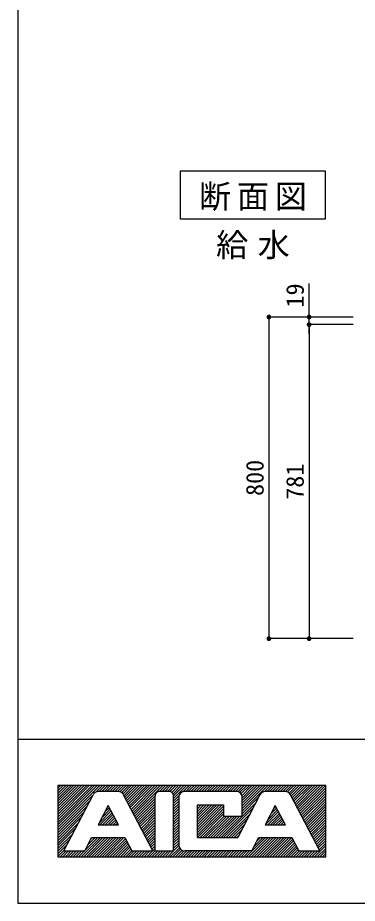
# Model space of a CAD drawing. Units: millimetres on the paper, scale 1:20. Extents: x -205 to 195, y -144 to 136.
# Drawn here: x -205 to -162.7, y -143.5 to -33.4 of the extents above; entities that cross this region are included whole.
import ezdxf
from ezdxf.enums import TextEntityAlignment as Align

# ---------------------------------------------------------------- set-up
doc = ezdxf.new("R2010")
doc.units = ezdxf.units.MM
for name, color, linetype in [('0-3_3', 4, 'Continuous'), ('0-B_11', 6, 'Continuous'), ('0-C_12', 7, 'Continuous')]:
    doc.layers.add(name, color=color, linetype=linetype)
doc.styles.add('ＭＳ ゴシック', font='')
doc.styles.get('ＭＳ ゴシック').set_extended_font_data('MS Gothic')

msp = doc.modelspace()

# ---------------------------------------------------------------- hatches: boundary and pattern name
at = {"layer": '0-3_3'}
for points in [[(-173.435, -70.592, 1), (-174.035, -70.592, 1)], [(-168.435, -70.592, 1), (-169.035, -70.592, 1)], [(-168.435, -71.542, 1), (-169.035, -71.542, 1)], [(-168.435, -71.542, 1), (-169.035, -71.542, 1)], [(-173.435, -110.592, 1), (-174.035, -110.592, 1)], [(-168.435, -110.592, 1), (-169.035, -110.592, 1)]]:
    msp.add_hatch(color=132, dxfattribs=at).paths.add_polyline_path(points)

# ---------------------------------------------------------------- linework, layer by layer
for p, q in [((-168.735, -72.742), (-168.735, -66.406)), ((-163.235, -70.592), (-173.735, -70.592)), ((-173.735, -70.592), (-173.735, -110.592)), ((-163.235, -70.592), (-168.735, -70.592)), ((-163.235, -71.542), (-168.735, -71.542)), ((-163.235, -71.542), (-168.735, -71.542)), ((-168.735, -71.542), (-168.735, -110.592)), ((-163.235, -110.592), (-173.735, -110.592)), ((-163.235, -110.592), (-168.735, -110.592))]:
    msp.add_line(p, q, dxfattribs=at)
msp.add_lwpolyline([(-184.72, -52.421), (-166.72, -52.421), (-166.72, -58.421), (-184.72, -58.421)], close=True, dxfattribs=at)
at = {"layer": '0-B_11'}
for p, q in [((-205, 136.5), (-205, -143.5)), ((-205, -123.092), (195, -123.092)), ((-205, -143.5), (195, -143.5))]:
    msp.add_line(p, q, dxfattribs=at)
at = {"layer": '0-C_12'}
for p, q in [((-200, -129.187), (-199.677, -128.864)), ((-200, -129.519), (-199.344, -128.864)), ((-200, -129.843), (-199.021, -128.864)), ((-200, -130.166), (-198.698, -128.864)), ((-200, -130.498), (-198.366, -128.864)), ((-200, -130.821), (-198.042, -128.864)), ((-200, -131.144), (-197.719, -128.864)), ((-200, -131.477), (-197.387, -128.864)), ((-200, -131.8), (-197.064, -128.864)), ((-200, -132.132), (-196.731, -128.864)), ((-200, -132.456), (-196.408, -128.864)), ((-200, -132.779), (-196.085, -128.864)), ((-200, -133.111), (-195.752, -128.864)), ((-200, -133.434), (-195.429, -128.864)), ((-200, -133.758), (-195.106, -128.864)), ((-200, -134.09), (-194.774, -128.864)), ((-195.245, -129.658), (-194.451, -128.864)), ((-192.474, -129.602), (-194.968, -129.602)), ((-194.866, -129.602), (-194.127, -128.864)), ((-194.534, -129.602), (-193.795, -128.864)), ((-194.21, -129.602), (-193.472, -128.864)), ((-193.887, -129.602), (-193.149, -128.864)), ((-193.555, -129.602), (-192.816, -128.864)), ((-193.232, -129.602), (-192.493, -128.864)), ((-192.899, -129.602), (-192.161, -128.864)), ((-192.576, -129.602), (-191.837, -128.864)), ((-192.281, -129.63), (-191.514, -128.864)), ((-192.059, -129.732), (-191.182, -128.864)), ((-191.893, -129.898), (-190.859, -128.864)), ((-191.763, -130.101), (-190.535, -128.864)), ((-191.653, -130.313), (-190.203, -128.864)), ((-191.542, -130.526), (-189.88, -128.864)), ((-191.431, -130.738), (-189.557, -128.864)), ((-191.32, -130.96), (-189.224, -128.864)), ((-191.209, -131.172), (-188.901, -128.864)), ((-191.099, -131.385), (-188.578, -128.864)), ((-190.988, -131.597), (-188.245, -128.864)), ((-190.877, -131.819), (-187.922, -128.864)), ((-190.757, -132.031), (-187.59, -128.864)), ((-190.646, -132.243), (-187.267, -128.864)), ((-190.535, -132.465), (-186.943, -128.864)), ((-187.35, -129.602), (-186.611, -128.864)), ((-186.149, -129.602), (-187.35, -129.602)), ((-187.027, -129.602), (-186.288, -128.864)), ((-186.703, -129.602), (-185.965, -128.864)), ((-186.371, -129.602), (-185.632, -128.864)), ((-186.057, -129.612), (-185.309, -128.864)), ((-185.826, -129.704), (-184.986, -128.864)), ((-185.669, -129.879), (-184.653, -128.864)), ((-185.595, -130.129), (-184.33, -128.864)), ((-185.595, -130.452), (-184.007, -128.864)), ((-184.46, -129.649), (-183.675, -128.864)), ((-177.802, -129.602), (-184.21, -129.602)), ((-184.09, -129.602), (-183.352, -128.864)), ((-183.767, -129.602), (-183.028, -128.864)), ((-183.435, -129.602), (-182.696, -128.864)), ((-183.111, -129.602), (-182.373, -128.864)), ((-182.779, -129.602), (-182.04, -128.864)), ((-182.456, -129.602), (-181.717, -128.864)), ((-182.133, -129.602), (-181.394, -128.864)), ((-181.8, -129.602), (-181.062, -128.864)), ((-181.477, -129.602), (-180.738, -128.864)), ((-181.154, -129.602), (-180.415, -128.864)), ((-180.821, -129.602), (-180.083, -128.864)), ((-180.498, -129.602), (-179.76, -128.864)), ((-180.175, -129.602), (-179.436, -128.864)), ((-179.843, -129.602), (-179.104, -128.864)), ((-179.519, -129.602), (-178.781, -128.864)), ((-179.196, -129.602), (-178.458, -128.864)), ((-178.864, -129.602), (-178.125, -128.864)), ((-178.541, -129.602), (-177.802, -128.864)), ((-178.208, -129.602), (-177.47, -128.864)), ((-177.885, -129.602), (-177.146, -128.864)), ((-177.59, -129.639), (-176.823, -128.864)), ((-177.377, -129.741), (-176.491, -128.864)), ((-177.211, -129.907), (-176.168, -128.864)), ((-177.1, -130.12), (-175.844, -128.864)), ((-177.063, -130.415), (-175.512, -128.864)), ((-177.063, -130.738), (-175.189, -128.864)), ((-177.063, -131.061), (-174.866, -128.864)), ((-177.063, -131.394), (-174.533, -128.864)), ((-177.063, -131.717), (-174.21, -128.864)), ((-177.063, -132.04), (-173.887, -128.864)), ((-174.302, -129.612), (-173.554, -128.864)), ((-171.698, -129.602), (-174.192, -129.602)), ((-173.97, -129.602), (-173.231, -128.864)), ((-173.647, -129.602), (-172.908, -128.864)), ((-173.314, -129.602), (-172.576, -128.864)), ((-172.991, -129.602), (-172.252, -128.864)), ((-172.659, -129.602), (-171.92, -128.864)), ((-172.336, -129.602), (-171.597, -128.864)), ((-172.012, -129.602), (-171.274, -128.864)), ((-171.68, -129.602), (-170.941, -128.864)), ((-171.412, -129.658), (-170.618, -128.864)), ((-171.209, -129.787), (-170.295, -128.864)), ((-171.071, -129.963), (-169.963, -128.864)), ((-170.951, -130.175), (-169.639, -128.864)), ((-170.84, -130.387), (-169.316, -128.864)), ((-170.729, -130.609), (-168.984, -128.864)), ((-170.618, -130.821), (-168.661, -128.864)), ((-170.507, -131.034), (-168.337, -128.864)), ((-170.397, -131.246), (-168.005, -128.864)), ((-170.276, -131.468), (-167.682, -128.864)), ((-170.166, -131.68), (-167.349, -128.864)), ((-170.055, -131.892), (-167.026, -128.864)), ((-169.944, -132.105), (-166.703, -128.864)), ((-169.833, -132.326), (-166.666, -129.159)), ((-169.722, -132.539), (-166.666, -129.482)), ((-169.612, -132.751), (-166.666, -129.806)), ((-200, -134.413), (-195.66, -130.073)), ((-200, -134.736), (-196.02, -130.757)), ((-199.261, -136.989), (-195.623, -129.999)), ((-188.181, -136.989), (-191.819, -129.999)), ((-190.425, -132.677), (-187.904, -130.156)), ((-190.314, -132.89), (-187.904, -130.48)), ((-190.203, -133.102), (-187.904, -130.803)), ((-187.904, -136.989), (-187.904, -130.156)), ((-185.595, -130.784), (-184.903, -130.092)), ((-185.595, -136.989), (-185.595, -130.156)), ((-185.595, -131.108), (-184.949, -130.461)), ((-185.595, -131.431), (-184.949, -130.784)), ((-184.949, -130.341), (-184.949, -136.251)), ((-179.695, -135.327), (-175.364, -131.006)), ((-174.847, -129.999), (-177.617, -135.327)), ((-177.063, -132.373), (-175.013, -130.323)), ((-177.063, -132.65), (-177.063, -130.341)), ((-167.405, -136.989), (-171.043, -129.999)), ((-169.501, -132.964), (-166.666, -130.138)), ((-169.39, -133.185), (-166.666, -130.461)), ((-169.279, -133.398), (-166.666, -130.784)), ((-200, -135.069), (-196.371, -131.44)), ((-200, -135.392), (-196.731, -132.123)), ((-194.838, -133.499), (-193.37, -132.022)), ((-194.487, -132.816), (-193.481, -131.809)), ((-194.137, -132.142), (-193.592, -131.597)), ((-193.776, -131.458), (-193.703, -131.385)), ((-190.092, -133.324), (-187.904, -131.135)), ((-189.981, -133.536), (-187.904, -131.458)), ((-189.871, -133.748), (-187.904, -131.782)), ((-189.76, -133.961), (-187.904, -132.114)), ((-185.595, -131.763), (-184.949, -131.117)), ((-185.595, -132.086), (-184.949, -131.44)), ((-185.595, -132.419), (-184.949, -131.772)), ((-185.595, -132.742), (-184.949, -132.096)), ((-182.641, -131.421), (-182.484, -131.265)), ((-182.641, -131.745), (-182.16, -131.265)), ((-182.641, -132.068), (-181.837, -131.265)), ((-182.641, -132.4), (-181.505, -131.265)), ((-182.641, -132.723), (-181.182, -131.265)), ((-182.641, -133.047), (-180.858, -131.265)), ((-182.641, -133.379), (-180.526, -131.265)), ((-182.641, -133.702), (-180.203, -131.265)), ((-182.641, -134.035), (-179.87, -131.265)), ((-182.641, -134.358), (-179.547, -131.265)), ((-182.641, -134.681), (-179.372, -131.412)), ((-182.641, -135.013), (-179.372, -131.745)), ((-182.631, -135.327), (-179.372, -132.068)), ((-179.372, -135.327), (-175.724, -131.68)), ((-174.192, -133.748), (-172.548, -132.105)), ((-173.841, -133.065), (-172.659, -131.892)), ((-173.481, -132.382), (-172.779, -131.671)), ((-173.13, -131.699), (-172.89, -131.458)), ((-169.159, -133.61), (-166.666, -131.117)), ((-169.048, -133.822), (-166.666, -131.44)), ((-168.938, -134.044), (-166.666, -131.763)), ((-168.827, -134.256), (-166.666, -132.096)), ((-200, -135.715), (-197.082, -132.797)), ((-194.774, -133.758), (-193.259, -132.243)), ((-194.451, -133.758), (-193.149, -132.456)), ((-194.118, -133.758), (-193.028, -132.668)), ((-193.795, -133.758), (-192.918, -132.88)), ((-193.472, -133.758), (-192.807, -133.102)), ((-189.64, -134.182), (-187.904, -132.437)), ((-189.529, -134.395), (-187.904, -132.76)), ((-189.418, -134.607), (-187.904, -133.093)), ((-185.595, -133.065), (-184.949, -132.419)), ((-185.595, -133.398), (-184.949, -132.751)), ((-185.595, -133.721), (-184.949, -133.074)), ((-182.308, -135.327), (-179.372, -132.391)), ((-181.976, -135.327), (-179.298, -132.65)), ((-181.653, -135.327), (-178.975, -132.65)), ((-181.329, -135.327), (-178.651, -132.65)), ((-180.997, -135.327), (-178.319, -132.65)), ((-180.674, -135.327), (-177.996, -132.65)), ((-180.351, -135.327), (-177.673, -132.65)), ((-180.018, -135.327), (-177.34, -132.65)), ((-179.039, -135.327), (-176.075, -132.363)), ((-178.716, -135.327), (-176.426, -133.047)), ((-173.878, -133.758), (-172.437, -132.317)), ((-173.554, -133.758), (-172.326, -132.53)), ((-173.231, -133.758), (-172.216, -132.751)), ((-172.899, -133.758), (-172.105, -132.964)), ((-172.576, -133.758), (-171.994, -133.176)), ((-168.716, -134.469), (-166.666, -132.419)), ((-168.605, -134.681), (-166.666, -132.751)), ((-168.494, -134.903), (-166.666, -133.074)), ((-200, -136.048), (-197.433, -133.481)), ((-200, -136.371), (-197.793, -134.164)), ((-193.139, -133.758), (-192.696, -133.314)), ((-192.816, -133.758), (-192.585, -133.527)), ((-192.484, -133.758), (-192.474, -133.739)), ((-189.307, -134.82), (-187.904, -133.416)), ((-189.196, -135.041), (-187.904, -133.739)), ((-189.086, -135.253), (-187.904, -134.072)), ((-185.595, -134.044), (-184.949, -133.398)), ((-185.595, -134.376), (-184.949, -133.73)), ((-185.595, -134.699), (-184.949, -134.053)), ((-178.384, -135.327), (-176.786, -133.721)), ((-172.243, -133.758), (-171.883, -133.388)), ((-171.92, -133.758), (-171.772, -133.601)), ((-168.384, -135.115), (-166.666, -133.398)), ((-168.273, -135.327), (-166.666, -133.73)), ((-168.153, -135.54), (-166.666, -134.053)), ((-200, -136.703), (-198.144, -134.847)), ((-197.11, -137.728), (-194.709, -135.327)), ((-196.787, -137.728), (-194.386, -135.327)), ((-196.611, -136.906), (-195.041, -135.327)), ((-196.454, -137.728), (-194.053, -135.327)), ((-196.26, -136.223), (-195.365, -135.327)), ((-196.131, -137.728), (-193.73, -135.327)), ((-195.919, -135.549), (-195.688, -135.327)), ((-195.808, -137.728), (-193.407, -135.327)), ((-195.475, -137.728), (-193.075, -135.327)), ((-195.152, -137.728), (-192.751, -135.327)), ((-194.829, -137.728), (-192.428, -135.327)), ((-194.497, -137.728), (-192.096, -135.327)), ((-194.173, -137.728), (-191.773, -135.327)), ((-188.975, -135.466), (-187.904, -134.395)), ((-188.864, -135.678), (-187.904, -134.727)), ((-188.753, -135.9), (-187.904, -135.05)), ((-188.642, -136.112), (-187.904, -135.374)), ((-185.595, -135.023), (-184.949, -134.376)), ((-185.595, -135.355), (-184.949, -134.709)), ((-185.595, -135.678), (-184.949, -135.032)), ((-185.595, -136.001), (-184.949, -135.355)), ((-182.641, -135.327), (-177.617, -135.327)), ((-178.061, -135.327), (-177.137, -134.404)), ((-177.737, -135.327), (-177.488, -135.078)), ((-176.546, -137.728), (-174.145, -135.327)), ((-176.214, -137.728), (-173.813, -135.327)), ((-175.891, -137.728), (-173.49, -135.327)), ((-175.614, -136.472), (-174.469, -135.327)), ((-175.567, -137.728), (-173.167, -135.327)), ((-175.263, -135.798), (-174.801, -135.327)), ((-175.235, -137.728), (-172.834, -135.327)), ((-174.912, -137.728), (-172.511, -135.327)), ((-174.589, -137.728), (-172.188, -135.327)), ((-174.256, -137.728), (-171.855, -135.327)), ((-173.933, -137.728), (-171.532, -135.327)), ((-173.61, -137.728), (-171.209, -135.327)), ((-173.277, -137.728), (-170.877, -135.327)), ((-168.042, -135.761), (-166.666, -134.376)), ((-167.931, -135.974), (-166.666, -134.709)), ((-167.82, -136.186), (-166.666, -135.032)), ((-167.709, -136.399), (-166.666, -135.355)), ((-200, -137.026), (-198.495, -135.521)), ((-200, -137.35), (-198.855, -136.205)), ((-193.85, -137.728), (-191.579, -135.466)), ((-193.518, -137.728), (-191.468, -135.678)), ((-193.195, -137.728), (-191.357, -135.891)), ((-192.872, -137.728), (-191.246, -136.103)), ((-192.539, -137.728), (-191.136, -136.325)), ((-192.216, -137.728), (-191.025, -136.537)), ((-188.522, -136.325), (-187.904, -135.706)), ((-188.412, -136.537), (-187.904, -136.029)), ((-188.301, -136.759), (-187.904, -136.352)), ((-185.595, -136.334), (-184.949, -135.687)), ((-185.595, -136.657), (-184.949, -136.011)), ((-172.954, -137.728), (-170.766, -135.54)), ((-172.631, -137.728), (-170.655, -135.752)), ((-172.299, -137.728), (-170.544, -135.974)), ((-171.975, -137.728), (-170.433, -136.186)), ((-171.643, -137.728), (-170.313, -136.399)), ((-168.06, -137.728), (-166.666, -136.334)), ((-167.599, -136.62), (-166.666, -135.687)), ((-167.488, -136.833), (-166.666, -136.011)), ((-200, -137.682), (-199.206, -136.888)), ((-199.723, -137.728), (-198.984, -136.989)), ((-199.4, -137.728), (-198.661, -136.989)), ((-199.067, -137.728), (-198.329, -136.989)), ((-198.744, -137.728), (-198.006, -136.989)), ((-198.421, -137.728), (-197.682, -136.989)), ((-198.089, -137.728), (-197.35, -136.989)), ((-197.765, -137.728), (-197.027, -136.989)), ((-197.442, -137.728), (-196.704, -136.989)), ((-191.893, -137.728), (-190.914, -136.749)), ((-191.56, -137.728), (-190.794, -136.962)), ((-191.237, -137.728), (-190.498, -136.989)), ((-190.905, -137.728), (-190.166, -136.989)), ((-190.582, -137.728), (-189.843, -136.989)), ((-190.258, -137.728), (-189.52, -136.989)), ((-189.926, -137.728), (-189.187, -136.989)), ((-189.603, -137.728), (-188.864, -136.989)), ((-189.28, -137.728), (-188.541, -136.989)), ((-188.947, -137.728), (-188.208, -136.989)), ((-188.624, -137.728), (-187.885, -136.989)), ((-188.301, -137.728), (-187.562, -136.989)), ((-188.19, -136.971), (-187.904, -136.685)), ((-187.968, -137.728), (-187.23, -136.989)), ((-187.904, -136.989), (-185.595, -136.989)), ((-187.645, -137.728), (-186.907, -136.989)), ((-187.322, -137.728), (-186.583, -136.989)), ((-186.99, -137.728), (-186.251, -136.989)), ((-186.666, -137.728), (-185.928, -136.989)), ((-186.011, -137.728), (-184.866, -136.583)), ((-185.688, -137.728), (-184.737, -136.777)), ((-185.355, -137.728), (-184.543, -136.906)), ((-185.032, -137.728), (-184.284, -136.98)), ((-184.709, -137.728), (-183.97, -136.989)), ((-184.376, -137.728), (-183.638, -136.989)), ((-175.881, -136.989), (-184.21, -136.989)), ((-184.053, -137.728), (-183.315, -136.989)), ((-183.73, -137.728), (-182.991, -136.989)), ((-183.398, -137.728), (-182.659, -136.989)), ((-183.074, -137.728), (-182.336, -136.989)), ((-182.751, -137.728), (-182.013, -136.989)), ((-182.419, -137.728), (-181.68, -136.989)), ((-182.096, -137.728), (-181.357, -136.989)), ((-181.773, -137.728), (-181.034, -136.989)), ((-181.44, -137.728), (-180.701, -136.989)), ((-181.117, -137.728), (-180.378, -136.989)), ((-180.785, -137.728), (-180.046, -136.989)), ((-180.461, -137.728), (-179.723, -136.989)), ((-180.138, -137.728), (-179.399, -136.989)), ((-179.806, -137.728), (-179.067, -136.989)), ((-179.483, -137.728), (-178.744, -136.989)), ((-179.159, -137.728), (-178.421, -136.989)), ((-178.827, -137.728), (-178.088, -136.989)), ((-178.504, -137.728), (-177.765, -136.989)), ((-178.181, -137.728), (-177.442, -136.989)), ((-177.848, -137.728), (-177.109, -136.989)), ((-177.525, -137.728), (-176.786, -136.989)), ((-177.202, -137.728), (-176.463, -136.989)), ((-176.869, -137.728), (-176.131, -136.989)), ((-171.32, -137.728), (-170.203, -136.611)), ((-170.997, -137.728), (-170.092, -136.823)), ((-170.664, -137.728), (-169.926, -136.989)), ((-170.341, -137.728), (-169.602, -136.989)), ((-170.018, -137.728), (-169.279, -136.989)), ((-169.686, -137.728), (-168.947, -136.989)), ((-169.362, -137.728), (-168.624, -136.989)), ((-169.039, -137.728), (-168.3, -136.989)), ((-168.707, -137.728), (-167.968, -136.989)), ((-168.384, -137.728), (-167.645, -136.989)), ((-167.728, -137.728), (-166.666, -136.666)), ((-167.405, -137.728), (-166.666, -136.989)), ((-167.082, -137.728), (-166.666, -137.313)), ((-166.749, -137.728), (-166.666, -137.645))]:
    msp.add_line(p, q, dxfattribs=at)
for points in [[(-166.666, -128.864), (-200, -128.864), (-200, -137.728), (-166.666, -137.728)], [(-193.721, -131.348), (-194.977, -133.758), (-192.465, -133.758)], [(-172.945, -131.348), (-174.201, -133.758), (-171.689, -133.758)]]:
    msp.add_lwpolyline(points, close=True, dxfattribs=at)
for points in [[(-182.641, -135.327), (-182.641, -131.265), (-179.372, -131.265), (-179.372, -132.65), (-177.063, -132.65)], [(-199.261, -136.989), (-196.657, -136.989), (-195.799, -135.327), (-191.653, -135.327), (-190.785, -136.989), (-188.181, -136.989)], [(-175.881, -136.989), (-175.023, -135.327), (-170.877, -135.327), (-170.009, -136.989), (-167.405, -136.989)], [(-186.334, -137.728), (-185.595, -136.989), (-184.94, -136.325)]]:
    msp.add_lwpolyline(points, dxfattribs=at)
for centre, radius, start, end in [((-194.968, -130.341), 0.739, 90.01167, 152.46407), ((-192.474, -130.341), 0.739, 27.50197, 90.01167), ((-187.35, -130.156), 0.554, 90.01167, 180.02334), ((-186.149, -130.156), 0.554, 0, 90.01167), ((-184.21, -130.341), 0.739, 90.01167, 180.02334), ((-177.802, -130.341), 0.739, 0, 90.01167), ((-174.192, -130.341), 0.739, 90.01167, 152.46407), ((-171.698, -130.341), 0.739, 27.50197, 90.01167), ((-184.21, -136.251), 0.739, 180.02334, 269.97771)]:
    msp.add_arc(centre, radius, start, end, dxfattribs=at)

# ---------------------------------------------------------------- texts
at = {"layer": '0-3_3', "style": 'ＭＳ ゴシック'}
for s, p in [('19', (-168.735, -69.406)), ('800', (-173.735, -92.842)), ('781', (-168.735, -93.317))]:
    msp.add_text(s, height=2.199, rotation=90, dxfattribs=at).set_placement(p, align=Align.BOTTOM_LEFT)
at = {"layer": '0-3_3', "char_height": 2.933, "attachment_point": 7, "style": 'ＭＳ ゴシック'}
for s, insert in [('\\T1.18;断面図', (-182.435, -57.421)), ('\\T1.29;給水', (-180.309, -63.421))]:
    msp.add_mtext(s, dxfattribs=dict(at, insert=insert))

doc.saveas('drawing.dxf')
